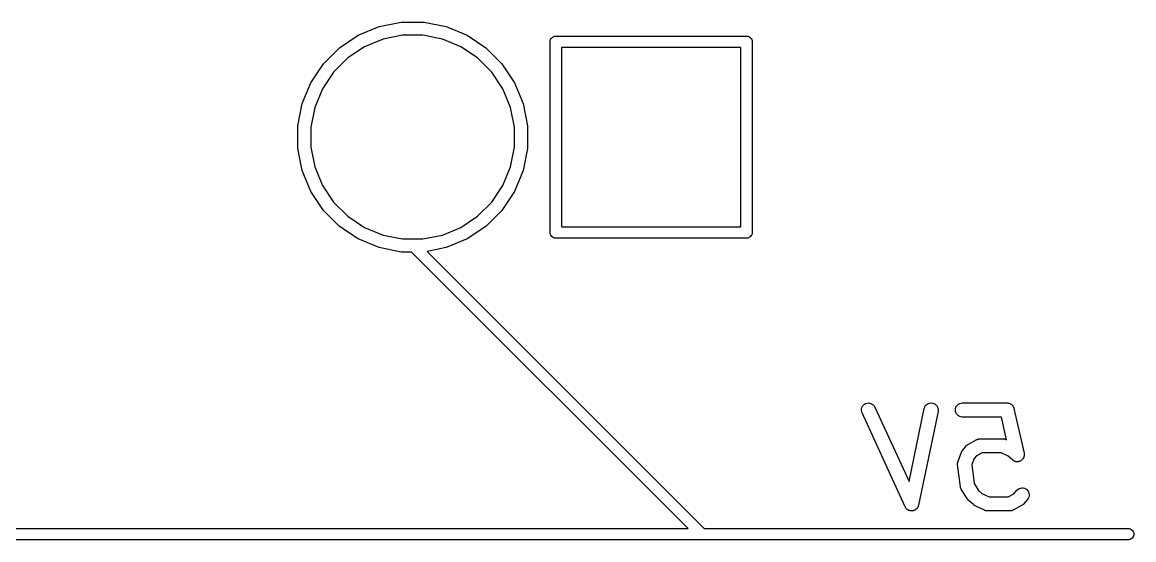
# Model space of a CAD drawing. Extents: x 123.5 to 170.1, y -121.6 to -90.
# Drawn here: x 136.56 to 148.4, y -106.14 to -100.63 of the extents above; entities that cross this region are included whole.
import ezdxf

# ---------------------------------------------------------------- set-up
doc = ezdxf.new("R2010")
doc.units = 0
doc.layers.add('BLACK', color=7, linetype='CONTINUOUS')

msp = doc.modelspace()

# ---------------------------------------------------------------- linework, layer by layer
at = {"layer": 'BLACK', "linetype": 'CONTINUOUS'}
for p, q in [((140.136, -100.769), (140.359, -100.677)), ((140.359, -100.677), (140.595, -100.63)), ((140.595, -100.63), (140.837, -100.63)), ((140.837, -100.63), (141.073, -100.677)), ((141.073, -100.677), (141.296, -100.769)), ((139.936, -100.903), (140.136, -100.769)), ((140.4, -100.811), (140.202, -100.893)), ((140.609, -100.769), (140.4, -100.811)), ((140.823, -100.769), (140.609, -100.769)), ((141.032, -100.811), (140.823, -100.769)), ((141.23, -100.893), (141.032, -100.811)), ((141.296, -100.769), (141.496, -100.903)), ((142.18, -100.838), (142.181, -100.826)), ((142.18, -100.841), (142.18, -100.838)), ((142.18, -102.867), (142.18, -100.841)), ((142.181, -100.826), (142.184, -100.815)), ((142.184, -100.815), (142.19, -100.805)), ((142.19, -100.805), (142.197, -100.795)), ((142.197, -100.795), (142.207, -100.788)), ((142.207, -100.788), (142.217, -100.782)), ((142.217, -100.782), (142.228, -100.779)), ((142.228, -100.779), (142.237, -100.778)), ((142.237, -100.778), (142.24, -100.778)), ((142.24, -100.778), (142.243, -100.778)), ((142.243, -100.778), (144.269, -100.778)), ((144.269, -100.778), (144.272, -100.778)), ((144.272, -100.778), (144.284, -100.779)), ((144.284, -100.779), (144.295, -100.782)), ((144.295, -100.782), (144.305, -100.788)), ((144.305, -100.788), (144.315, -100.795)), ((144.315, -100.795), (144.322, -100.805)), ((144.322, -100.805), (144.328, -100.815)), ((144.328, -100.815), (144.331, -100.826)), ((144.331, -100.826), (144.332, -100.835)), ((144.332, -100.835), (144.332, -100.838)), ((144.332, -100.838), (144.332, -100.841)), ((144.332, -100.841), (144.332, -102.867)), ((139.765, -101.074), (139.936, -100.903)), ((140.202, -100.893), (140.024, -101.011)), ((141.408, -101.011), (141.23, -100.893)), ((141.496, -100.903), (141.667, -101.074)), ((142.3, -100.898), (142.3, -102.81)), ((144.212, -100.898), (142.3, -100.898)), ((144.212, -102.81), (144.212, -100.898)), ((139.631, -101.274), (139.765, -101.074)), ((140.024, -101.011), (139.873, -101.162)), ((141.559, -101.162), (141.408, -101.011)), ((141.667, -101.074), (141.801, -101.274)), ((139.873, -101.162), (139.755, -101.34)), ((141.677, -101.34), (141.559, -101.162)), ((139.539, -101.497), (139.631, -101.274)), ((141.801, -101.274), (141.893, -101.497)), ((139.755, -101.34), (139.673, -101.538)), ((141.759, -101.538), (141.677, -101.34)), ((139.492, -101.733), (139.539, -101.497)), ((139.673, -101.538), (139.631, -101.747)), ((141.801, -101.747), (141.759, -101.538)), ((141.893, -101.497), (141.94, -101.733)), ((139.492, -101.975), (139.492, -101.733)), ((139.631, -101.747), (139.631, -101.961)), ((141.801, -101.961), (141.801, -101.747)), ((141.94, -101.733), (141.94, -101.975)), ((139.539, -102.211), (139.492, -101.975)), ((139.631, -101.961), (139.673, -102.17)), ((141.759, -102.17), (141.801, -101.961)), ((141.94, -101.975), (141.893, -102.211)), ((139.631, -102.434), (139.539, -102.211)), ((139.673, -102.17), (139.755, -102.368)), ((141.677, -102.368), (141.759, -102.17)), ((141.893, -102.211), (141.801, -102.434)), ((139.755, -102.368), (139.873, -102.546)), ((141.559, -102.546), (141.677, -102.368)), ((139.765, -102.634), (139.631, -102.434)), ((141.801, -102.434), (141.667, -102.634)), ((139.936, -102.805), (139.765, -102.634)), ((139.873, -102.546), (140.024, -102.697)), ((141.408, -102.697), (141.559, -102.546)), ((141.667, -102.634), (141.496, -102.805)), ((140.024, -102.697), (140.202, -102.815)), ((141.23, -102.815), (141.408, -102.697)), ((140.136, -102.939), (139.936, -102.805)), ((140.202, -102.815), (140.4, -102.897)), ((141.032, -102.897), (141.23, -102.815)), ((141.496, -102.805), (141.296, -102.939)), ((142.18, -102.87), (142.18, -102.867)), ((142.181, -102.882), (142.18, -102.87)), ((142.3, -102.81), (144.212, -102.81)), ((144.332, -102.87), (144.331, -102.882)), ((144.332, -102.867), (144.332, -102.87)), ((140.359, -103.031), (140.136, -102.939)), ((140.4, -102.897), (140.609, -102.939)), ((140.609, -102.939), (140.823, -102.939)), ((140.823, -102.939), (141.032, -102.897)), ((141.296, -102.939), (141.073, -103.031)), ((142.184, -102.893), (142.181, -102.882)), ((142.19, -102.903), (142.184, -102.893)), ((142.197, -102.913), (142.19, -102.903)), ((142.207, -102.92), (142.197, -102.913)), ((142.217, -102.926), (142.207, -102.92)), ((142.228, -102.929), (142.217, -102.926)), ((142.237, -102.93), (142.228, -102.929)), ((142.24, -102.93), (142.237, -102.93)), ((142.237, -102.93), (142.237, -102.93)), ((142.243, -102.93), (142.24, -102.93)), ((144.269, -102.93), (142.243, -102.93)), ((144.272, -102.93), (144.269, -102.93)), ((144.275, -102.93), (144.272, -102.93)), ((144.284, -102.929), (144.275, -102.93)), ((144.275, -102.93), (144.275, -102.93)), ((144.295, -102.926), (144.284, -102.929)), ((144.305, -102.92), (144.295, -102.926)), ((144.315, -102.913), (144.305, -102.92)), ((144.322, -102.903), (144.315, -102.913)), ((144.328, -102.893), (144.322, -102.903)), ((144.331, -102.882), (144.328, -102.893)), ((140.595, -103.078), (140.359, -103.031)), ((140.705, -103.078), (140.595, -103.078)), ((143.65, -106.023), (140.705, -103.078)), ((141.073, -103.031), (140.869, -103.072)), ((140.869, -103.072), (143.82, -106.023)), ((145.496, -104.763), (145.497, -104.748)), ((145.498, -104.777), (145.496, -104.763)), ((145.497, -104.748), (145.501, -104.734)), ((145.501, -104.734), (145.508, -104.721)), ((145.508, -104.721), (145.517, -104.709)), ((145.517, -104.709), (145.528, -104.7)), ((145.528, -104.7), (145.54, -104.692)), ((145.54, -104.692), (145.554, -104.688)), ((145.554, -104.688), (145.569, -104.686)), ((145.569, -104.686), (145.583, -104.687)), ((145.583, -104.687), (145.597, -104.691)), ((145.597, -104.691), (145.611, -104.697)), ((145.611, -104.697), (145.622, -104.706)), ((145.622, -104.706), (145.632, -104.717)), ((145.632, -104.717), (145.639, -104.73)), ((145.639, -104.73), (146.003, -105.522)), ((146.003, -105.522), (146.164, -104.745)), ((146.164, -104.745), (146.165, -104.744)), ((146.165, -104.744), (146.169, -104.731)), ((146.169, -104.731), (146.176, -104.718)), ((146.176, -104.718), (146.186, -104.707)), ((146.186, -104.707), (146.197, -104.698)), ((146.197, -104.698), (146.21, -104.691)), ((146.21, -104.691), (146.224, -104.687)), ((146.224, -104.687), (146.239, -104.686)), ((146.239, -104.686), (146.254, -104.687)), ((146.254, -104.687), (146.267, -104.692)), ((146.267, -104.692), (146.28, -104.699)), ((146.28, -104.699), (146.291, -104.708)), ((146.291, -104.708), (146.301, -104.72)), ((146.301, -104.72), (146.307, -104.733)), ((146.307, -104.733), (146.311, -104.747)), ((146.311, -104.747), (146.313, -104.762)), ((146.313, -104.762), (146.311, -104.776)), ((146.496, -104.76), (146.498, -104.746)), ((146.497, -104.775), (146.496, -104.76)), ((146.498, -104.746), (146.502, -104.732)), ((146.502, -104.732), (146.509, -104.719)), ((146.509, -104.719), (146.518, -104.708)), ((146.518, -104.708), (146.53, -104.698)), ((146.53, -104.698), (146.542, -104.691)), ((146.542, -104.691), (146.556, -104.687)), ((146.556, -104.687), (146.571, -104.686)), ((146.571, -104.686), (147.047, -104.686)), ((147.047, -104.686), (147.048, -104.686)), ((147.048, -104.686), (147.054, -104.686)), ((147.054, -104.686), (147.06, -104.687)), ((147.06, -104.687), (147.062, -104.687)), ((147.062, -104.687), (147.063, -104.687)), ((147.063, -104.687), (147.069, -104.689)), ((147.069, -104.689), (147.075, -104.691)), ((147.075, -104.691), (147.076, -104.691)), ((147.076, -104.691), (147.077, -104.692)), ((147.077, -104.692), (147.082, -104.695)), ((147.082, -104.695), (147.088, -104.698)), ((147.088, -104.698), (147.089, -104.698)), ((147.089, -104.698), (147.09, -104.699)), ((147.09, -104.699), (147.094, -104.703)), ((147.094, -104.703), (147.099, -104.707)), ((147.099, -104.707), (147.1, -104.708)), ((147.1, -104.708), (147.101, -104.708)), ((147.101, -104.708), (147.105, -104.713)), ((147.105, -104.713), (147.109, -104.718)), ((147.109, -104.718), (147.109, -104.719)), ((147.109, -104.719), (147.11, -104.72)), ((147.11, -104.72), (147.113, -104.725)), ((147.113, -104.725), (147.116, -104.73)), ((147.116, -104.73), (147.116, -104.732)), ((147.116, -104.732), (147.117, -104.733)), ((147.117, -104.733), (147.119, -104.739)), ((147.119, -104.739), (147.12, -104.744)), ((147.12, -104.744), (147.228, -105.221)), ((145.502, -104.791), (145.498, -104.777)), ((145.503, -104.792), (145.502, -104.791)), ((145.961, -105.792), (145.503, -104.792)), ((146.311, -104.776), (146.103, -105.776)), ((146.502, -104.789), (146.497, -104.775)), ((146.508, -104.802), (146.502, -104.789)), ((146.517, -104.813), (146.508, -104.802)), ((146.529, -104.823), (146.517, -104.813)), ((146.542, -104.83), (146.529, -104.823)), ((146.555, -104.834), (146.542, -104.83)), ((146.57, -104.836), (146.555, -104.834)), ((146.571, -104.836), (146.57, -104.836)), ((146.987, -104.836), (146.571, -104.836)), ((147.042, -105.079), (146.987, -104.836)), ((146.632, -105.126), (146.637, -105.123)), ((146.637, -105.123), (146.726, -105.076)), ((146.726, -105.076), (146.727, -105.075)), ((146.727, -105.075), (146.73, -105.074)), ((146.73, -105.074), (146.733, -105.072)), ((146.733, -105.072), (146.737, -105.071)), ((146.737, -105.071), (146.741, -105.07)), ((146.741, -105.07), (146.744, -105.069)), ((146.744, -105.069), (146.747, -105.068)), ((146.747, -105.068), (146.751, -105.068)), ((146.751, -105.068), (146.755, -105.067)), ((146.755, -105.067), (146.758, -105.067)), ((146.758, -105.067), (146.762, -105.067)), ((146.762, -105.067), (147, -105.067)), ((147, -105.067), (147.001, -105.067)), ((147.001, -105.067), (147.002, -105.067)), ((147.002, -105.067), (147.003, -105.067)), ((147.003, -105.067), (147.009, -105.068)), ((147.009, -105.068), (147.015, -105.068)), ((147.015, -105.068), (147.016, -105.069)), ((147.016, -105.069), (147.018, -105.069)), ((147.018, -105.069), (147.023, -105.071)), ((147.023, -105.071), (147.029, -105.073)), ((147.029, -105.073), (147.03, -105.073)), ((147.03, -105.073), (147.032, -105.074)), ((147.032, -105.074), (147.042, -105.079)), ((146.525, -105.306), (146.56, -105.211)), ((146.56, -105.211), (146.561, -105.21)), ((146.561, -105.21), (146.563, -105.205)), ((146.563, -105.205), (146.566, -105.199)), ((146.566, -105.199), (146.567, -105.198)), ((146.567, -105.197), (146.571, -105.192)), ((146.567, -105.198), (146.567, -105.197)), ((146.571, -105.192), (146.574, -105.188)), ((146.574, -105.188), (146.616, -105.14)), ((146.616, -105.14), (146.617, -105.139)), ((146.617, -105.139), (146.621, -105.135)), ((146.621, -105.135), (146.625, -105.131)), ((146.625, -105.131), (146.626, -105.13)), ((146.626, -105.13), (146.627, -105.129)), ((146.627, -105.129), (146.632, -105.126)), ((146.78, -105.217), (146.72, -105.249)), ((146.983, -105.217), (146.78, -105.217)), ((147.059, -105.253), (146.983, -105.217)), ((147.228, -105.221), (147.228, -105.222)), ((147.228, -105.222), (147.228, -105.227)), ((147.228, -105.227), (147.229, -105.233)), ((147.229, -105.233), (147.229, -105.235)), ((147.229, -105.235), (147.229, -105.236)), ((147.229, -105.236), (147.229, -105.242)), ((147.229, -105.242), (147.229, -105.248)), ((146.52, -105.326), (146.521, -105.323)), ((146.52, -105.33), (146.52, -105.326)), ((146.52, -105.335), (146.52, -105.33)), ((146.52, -105.338), (146.52, -105.335)), ((146.52, -105.34), (146.52, -105.338)), ((146.52, -105.342), (146.52, -105.34)), ((146.55, -105.58), (146.52, -105.342)), ((146.521, -105.32), (146.522, -105.316)), ((146.521, -105.323), (146.521, -105.32)), ((146.522, -105.316), (146.523, -105.311)), ((146.523, -105.311), (146.524, -105.309)), ((146.524, -105.309), (146.525, -105.306)), ((146.696, -105.276), (146.672, -105.341)), ((146.672, -105.341), (146.697, -105.545)), ((146.72, -105.249), (146.696, -105.276)), ((147.105, -105.293), (147.059, -105.253)), ((147.109, -105.297), (147.105, -105.293)), ((147.114, -105.3), (147.109, -105.297)), ((147.115, -105.301), (147.114, -105.3)), ((147.116, -105.302), (147.115, -105.301)), ((147.122, -105.304), (147.116, -105.302)), ((147.127, -105.307), (147.122, -105.304)), ((147.128, -105.307), (147.127, -105.307)), ((147.13, -105.308), (147.128, -105.307)), ((147.135, -105.309), (147.13, -105.308)), ((147.141, -105.311), (147.135, -105.309)), ((147.143, -105.311), (147.141, -105.311)), ((147.144, -105.311), (147.143, -105.311)), ((147.15, -105.311), (147.144, -105.311)), ((147.156, -105.312), (147.15, -105.311)), ((147.157, -105.312), (147.156, -105.312)), ((147.159, -105.312), (147.157, -105.312)), ((147.164, -105.311), (147.159, -105.312)), ((147.17, -105.31), (147.164, -105.311)), ((147.172, -105.31), (147.17, -105.31)), ((147.173, -105.31), (147.172, -105.31)), ((147.179, -105.308), (147.173, -105.31)), ((147.184, -105.306), (147.179, -105.308)), ((147.185, -105.305), (147.184, -105.306)), ((147.187, -105.305), (147.185, -105.305)), ((147.192, -105.302), (147.187, -105.305)), ((147.197, -105.299), (147.192, -105.302)), ((147.198, -105.298), (147.197, -105.299)), ((147.199, -105.297), (147.198, -105.298)), ((147.204, -105.293), (147.199, -105.297)), ((147.208, -105.289), (147.204, -105.293)), ((147.209, -105.288), (147.208, -105.289)), ((147.21, -105.287), (147.209, -105.288)), ((147.214, -105.282), (147.21, -105.287)), ((147.217, -105.278), (147.214, -105.282)), ((147.218, -105.277), (147.217, -105.278)), ((147.219, -105.275), (147.218, -105.277)), ((147.221, -105.27), (147.219, -105.275)), ((147.224, -105.265), (147.221, -105.27)), ((147.225, -105.262), (147.224, -105.263)), ((147.224, -105.263), (147.224, -105.265)), ((147.226, -105.256), (147.225, -105.262)), ((147.228, -105.251), (147.226, -105.256)), ((147.229, -105.248), (147.228, -105.249)), ((147.228, -105.249), (147.228, -105.251)), ((146.55, -105.581), (146.55, -105.58)), ((146.551, -105.582), (146.55, -105.581)), ((146.552, -105.588), (146.551, -105.582)), ((146.553, -105.594), (146.552, -105.588)), ((146.554, -105.595), (146.553, -105.594)), ((146.554, -105.596), (146.554, -105.595)), ((146.557, -105.602), (146.554, -105.596)), ((146.697, -105.545), (146.742, -105.617)), ((147.163, -105.605), (147.176, -105.598)), ((147.176, -105.598), (147.189, -105.593)), ((147.189, -105.593), (147.204, -105.591)), ((147.204, -105.591), (147.218, -105.591)), ((147.218, -105.591), (147.233, -105.595)), ((147.233, -105.595), (147.246, -105.601)), ((146.559, -105.607), (146.557, -105.602)), ((146.56, -105.608), (146.559, -105.607)), ((146.56, -105.609), (146.56, -105.608)), ((146.561, -105.61), (146.56, -105.609)), ((146.621, -105.705), (146.561, -105.61)), ((146.622, -105.708), (146.621, -105.705)), ((146.624, -105.71), (146.622, -105.708)), ((146.627, -105.713), (146.624, -105.71)), ((146.629, -105.717), (146.627, -105.713)), ((146.632, -105.719), (146.629, -105.717)), ((146.742, -105.617), (146.779, -105.65)), ((146.779, -105.65), (146.856, -105.686)), ((146.856, -105.686), (147.058, -105.686)), ((147.058, -105.686), (147.119, -105.653)), ((147.119, -105.653), (147.152, -105.616)), ((147.152, -105.615), (147.163, -105.605)), ((147.152, -105.616), (147.152, -105.615)), ((147.264, -105.715), (147.223, -105.763)), ((147.246, -105.601), (147.258, -105.609)), ((147.258, -105.609), (147.268, -105.62)), ((147.273, -105.703), (147.264, -105.715)), ((147.268, -105.62), (147.275, -105.633)), ((147.279, -105.69), (147.273, -105.703)), ((147.275, -105.633), (147.28, -105.646)), ((147.282, -105.675), (147.279, -105.69)), ((147.28, -105.646), (147.283, -105.661)), ((147.283, -105.661), (147.282, -105.675)), ((145.964, -105.797), (145.961, -105.792)), ((145.967, -105.802), (145.964, -105.797)), ((145.968, -105.803), (145.967, -105.802)), ((145.969, -105.805), (145.968, -105.803)), ((145.972, -105.809), (145.969, -105.805)), ((145.976, -105.813), (145.972, -105.809)), ((145.977, -105.814), (145.976, -105.813)), ((145.978, -105.816), (145.977, -105.814)), ((145.983, -105.819), (145.978, -105.816)), ((145.987, -105.823), (145.983, -105.819)), ((145.988, -105.823), (145.987, -105.823)), ((145.99, -105.825), (145.988, -105.823)), ((145.995, -105.827), (145.99, -105.825)), ((146, -105.83), (145.995, -105.827)), ((146.001, -105.83), (146, -105.83)), ((146.003, -105.831), (146.001, -105.83)), ((146.008, -105.832), (146.003, -105.831)), ((146.014, -105.834), (146.008, -105.832)), ((146.015, -105.834), (146.014, -105.834)), ((146.017, -105.835), (146.015, -105.834)), ((146.023, -105.835), (146.017, -105.835)), ((146.028, -105.836), (146.023, -105.835)), ((146.037, -105.835), (146.032, -105.836)), ((146.043, -105.835), (146.037, -105.835)), ((146.044, -105.834), (146.043, -105.835)), ((146.046, -105.834), (146.044, -105.834)), ((146.051, -105.832), (146.046, -105.834)), ((146.057, -105.831), (146.051, -105.832)), ((146.058, -105.83), (146.057, -105.831)), ((146.06, -105.829), (146.058, -105.83)), ((146.065, -105.826), (146.06, -105.829)), ((146.07, -105.824), (146.065, -105.826)), ((146.071, -105.823), (146.07, -105.824)), ((146.073, -105.822), (146.071, -105.823)), ((146.077, -105.818), (146.073, -105.822)), ((146.081, -105.815), (146.077, -105.818)), ((146.083, -105.813), (146.081, -105.815)), ((146.084, -105.812), (146.083, -105.813)), ((146.087, -105.808), (146.084, -105.812)), ((146.091, -105.804), (146.087, -105.808)), ((146.092, -105.802), (146.091, -105.804)), ((146.093, -105.801), (146.092, -105.802)), ((146.095, -105.796), (146.093, -105.801)), ((146.098, -105.791), (146.095, -105.796)), ((146.099, -105.789), (146.098, -105.791)), ((146.101, -105.782), (146.099, -105.788)), ((146.099, -105.788), (146.099, -105.789)), ((146.103, -105.777), (146.101, -105.782)), ((146.103, -105.776), (146.103, -105.777)), ((146.634, -105.721), (146.632, -105.719)), ((146.634, -105.722), (146.634, -105.721)), ((146.688, -105.769), (146.634, -105.722)), ((146.69, -105.771), (146.688, -105.769)), ((146.692, -105.773), (146.69, -105.771)), ((146.696, -105.775), (146.692, -105.773)), ((146.7, -105.778), (146.696, -105.775)), ((146.702, -105.779), (146.7, -105.778)), ((146.705, -105.781), (146.702, -105.779)), ((146.706, -105.781), (146.705, -105.781)), ((146.807, -105.829), (146.706, -105.781)), ((146.808, -105.829), (146.807, -105.829)), ((146.809, -105.83), (146.808, -105.829)), ((146.815, -105.832), (146.809, -105.83)), ((146.821, -105.834), (146.815, -105.832)), ((146.822, -105.834), (146.821, -105.834)), ((146.823, -105.834), (146.822, -105.834)), ((146.829, -105.835), (146.823, -105.834)), ((146.835, -105.836), (146.829, -105.835)), ((147.08, -105.835), (147.077, -105.836)), ((147.083, -105.836), (147.08, -105.835)), ((147.087, -105.835), (147.083, -105.836)), ((147.092, -105.834), (147.087, -105.835)), ((147.095, -105.833), (147.092, -105.834)), ((147.098, -105.833), (147.095, -105.833)), ((147.102, -105.831), (147.098, -105.833)), ((147.106, -105.83), (147.102, -105.831)), ((147.108, -105.829), (147.106, -105.83)), ((147.111, -105.827), (147.108, -105.829)), ((147.112, -105.827), (147.111, -105.827)), ((147.202, -105.779), (147.112, -105.827)), ((147.206, -105.776), (147.202, -105.779)), ((147.211, -105.773), (147.206, -105.776)), ((147.212, -105.772), (147.211, -105.773)), ((147.214, -105.771), (147.212, -105.772)), ((147.218, -105.767), (147.214, -105.771)), ((147.222, -105.763), (147.218, -105.767)), ((147.223, -105.763), (147.222, -105.763)), ((146.03, -105.836), (146.028, -105.836)), ((146.032, -105.836), (146.03, -105.836)), ((146.837, -105.836), (146.835, -105.836)), ((146.838, -105.836), (146.837, -105.836)), ((146.839, -105.836), (146.838, -105.836)), ((147.077, -105.836), (146.839, -105.836)), ((135.795, -106.023), (143.65, -106.023)), ((143.82, -106.023), (148.339, -106.023)), ((148.339, -106.023), (148.348, -106.024)), ((148.348, -106.024), (148.359, -106.027)), ((148.359, -106.027), (148.369, -106.033)), ((148.369, -106.033), (148.379, -106.04)), ((148.379, -106.04), (148.386, -106.05)), ((148.386, -106.05), (148.392, -106.06)), ((148.392, -106.06), (148.395, -106.071)), ((148.395, -106.071), (148.396, -106.083)), ((148.339, -106.143), (127.796, -106.143)), ((148.348, -106.142), (148.339, -106.143)), ((148.359, -106.139), (148.348, -106.142)), ((148.369, -106.133), (148.359, -106.139)), ((148.379, -106.126), (148.369, -106.133)), ((148.386, -106.117), (148.379, -106.126)), ((148.392, -106.106), (148.386, -106.117)), ((148.395, -106.095), (148.392, -106.106)), ((148.396, -106.083), (148.395, -106.095))]:
    msp.add_line(p, q, dxfattribs=at)

doc.saveas('drawing.dxf')
